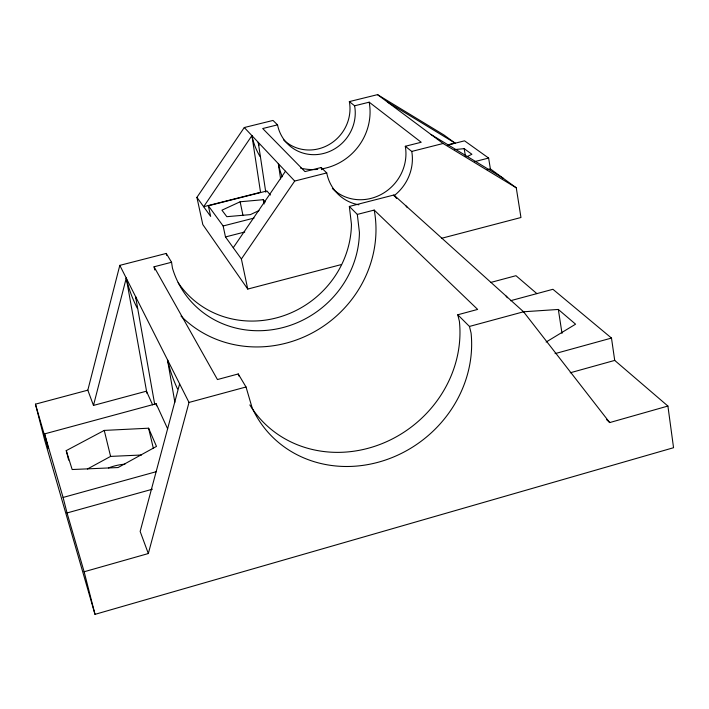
<?xml version="1.0" encoding="UTF-8"?>
<svg xmlns="http://www.w3.org/2000/svg" width="709" height="709" viewBox="0 0 709 709"><rect width="100%" height="100%" fill="white"/><g stroke="black" fill="none" stroke-linecap="round" stroke-linejoin="round"><path stroke-width="1.06" d="M87.819 390.163L119.812 265.361L166.287 253.432L171.56 262.259L172.438 268.091A97.585 91.576 -38.2 0 0 276.554 328.994A97.585 91.576 -38.2 0 0 359.436 232.525L357.318 214.41L349.342 206.443L393.885 195.01L523.561 311.783L609.713 422.573L667.905 406.053L673.55 447.716L95.006 614.357L44.623 439.917L35.45 404.157L87.819 390.163L93.473 405.424L146.435 391.182L152.648 404.91M93.473 405.424L126.255 278.123A146.107 137.023 -38.2 0 0 137.254 308.149M179.634 383.861L140.152 531.466L148.323 553.543L84.132 571.764L95.006 614.357M148.323 553.543L189.011 402.437L119.812 265.361M340.958 264.661L247.742 289.077L202.809 224.567L196.916 197.377L244.286 127.531L273.018 120.441L277.538 124.855A40.484 38.339 -50.2 0 0 323.41 153.516A40.484 38.339 -50.2 0 0 354.606 105.792L369.194 102.185L421.217 142.261L405.3 146.276A44.383 41.503 -49 0 1 382.568 193.672A44.383 41.503 -49 0 1 332.37 188.505M251.925 135.632L203.651 206.718L260.54 192.307L251.925 135.632A71.237 67.399 -50.1 0 0 259.981 156.432M233.252 247.716L285.47 171.241M247.742 289.077L241.388 258.989L294.705 181.043L326.743 172.934A44.88 41.902 -48.9 0 0 358.878 204.821M546.125 342.039L575.575 324.181L558.329 309.452L523.322 311.792M87.393 469.021L110.595 456.401L141.525 455.001M66.247 450.623L104.25 430.416L148.598 428.201L156.485 446.404L118.075 467.541L72.167 469.526L66.247 450.623L68.64 460.088M467.107 156.627L471.893 154.27L464.191 148.66L454.566 149.581M259.042 210.555L250.392 214.623L226.836 216.688L221.944 210.183L240.129 201.773L263.269 199.69L265.281 202.074M570.231 372.783L614.712 360.411L667.905 406.053M84.132 571.764L67.045 512.953L152.382 489.219M67.045 512.953L63.083 497.452L156.264 471.689M555.05 353.631L611.486 338.069L614.712 360.411M189.011 402.437L246.023 386.99L252.147 407.861A118.421 107.671 -38.6 0 0 385.82 459.911A118.421 107.671 -38.6 0 0 471.077 333.053L469.455 326.441L457.775 314.778L477.653 309.416L374.21 210.077L357.318 214.41M469.455 326.441L523.561 311.783M246.023 386.99L238.242 373.953L217.45 379.554L154.039 266.797L171.56 262.259M510.498 300.722L552.931 289.29L611.486 338.069M35.45 404.157L48.283 448.363L44.578 433.89L156.14 403.74L167.661 428.874M490.761 282.439L515.975 275.695L536.899 293.65M441.672 238.277L520.955 217.512L516.267 187.805L490.38 168.902L488.625 158.063L464.546 140.825L447.671 145.097M270.448 195.019L266.921 190.951L208.357 205.787L223.14 225.976L225.48 236.948L244.773 232.003M487.172 169.726L490.38 168.902M474.693 161.617L488.625 158.063M223.14 225.976L254.035 218.08M405.3 146.276L411.752 151.425L443.09 143.493L516.267 187.805M447.618 144.928L455.001 143.058L444.038 135.047L377.525 94.643L349.351 101.6A40.085 38.011 -50.3 0 1 329.127 144.547A40.085 38.011 -50.3 0 1 283.485 139.762M326.743 172.934L321.186 167.51L304.976 171.596L262.702 128.533L277.538 124.855M431.099 134.559L503.08 178.172M387.469 102.052L455.001 143.058M377.525 94.643L443.09 143.493M349.351 101.6L354.606 105.792M606.532 419.577L609.713 422.573M244.286 127.531L294.705 181.043M393.885 195.01L396.615 198.485M406.018 205.947L407.383 207.675M506.075 296.043L507.431 297.78M196.916 197.377L210.644 216.396L208.357 205.787M225.48 236.948L241.388 258.989M238.242 373.953L238.844 376.009M44.578 433.89L63.083 497.452M457.775 314.778L459.388 321.274A116.241 106.049 -38.6 0 1 381.779 443.737A116.241 106.049 -38.6 0 1 249.834 404.928M104.25 430.416L110.595 456.401M146.923 393.273L126.255 278.123M148.598 428.201L153.295 448.115M240.129 201.773L243.019 215.598M263.269 199.69L264.147 203.962M156.14 403.74L156.512 405.832M154.659 404.068L135.596 296.637A150.609 140.604 -38.3 0 0 136.119 298.773M174.866 402.287L167.492 359.809A165.915 152.515 -38.5 0 0 177.534 388.949M464.191 148.66L465.423 156.069M558.329 309.452L562.007 333.381M265.769 192.183L258.236 142.332A72.283 68.259 -49.9 0 0 258.953 145.469M166.287 253.432L166.58 255.346M280.604 178.916L278.345 163.682A75.633 70.971 -49.3 0 0 282.342 176.807M349.342 206.443L351.451 224.319A96.105 90.389 -38.2 0 1 283.033 315.93A96.105 90.389 -38.2 0 1 178.154 282.643M374.219 210.077A114.947 107.874 -38.2 0 1 313.6 332.202A114.947 107.874 -38.2 0 1 181.025 316.072M154.828 270.005A114.947 107.874 -38.2 0 1 154.048 266.797M108.433 467.967A23.645 9.651 -14.5 0 1 124.935 464.2M369.194 102.185A55.949 52.989 -50.2 0 1 322.063 168.822M317.721 169.389A55.949 52.989 -50.2 0 1 300.589 168.13M411.752 151.425A44.88 41.902 -48.9 0 1 393.938 195.826M321.664 169.673A44.383 41.503 -49 0 1 321.186 167.51"/></g></svg>
